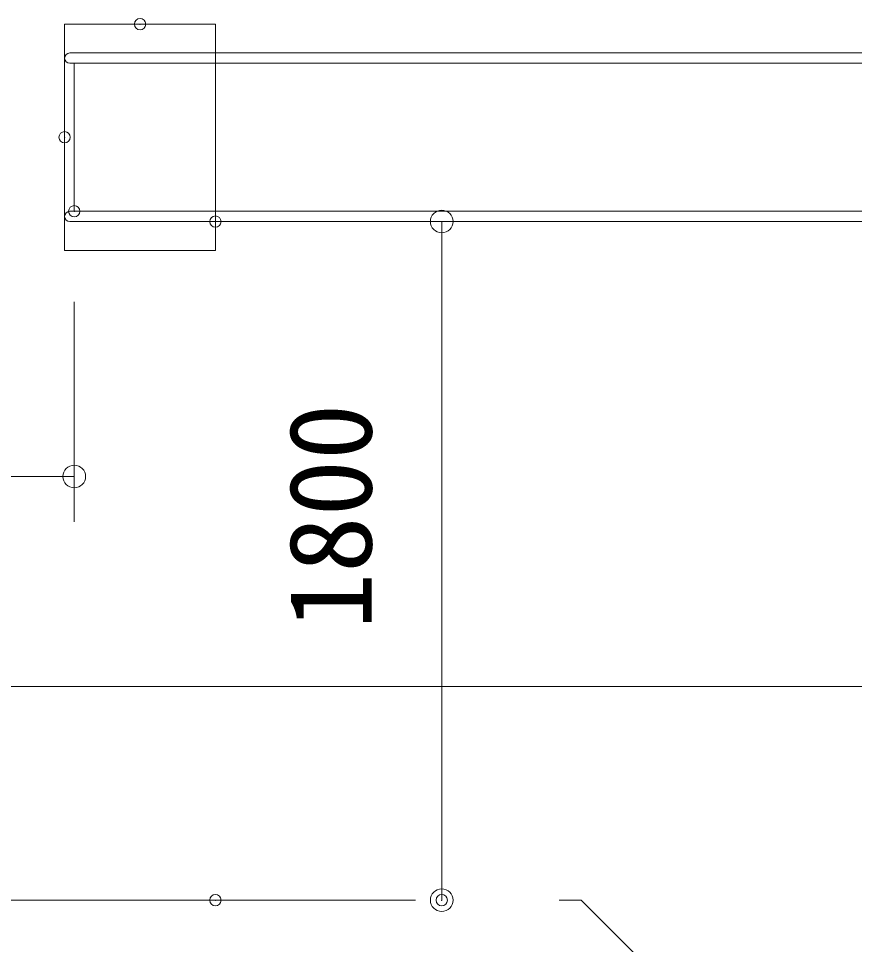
# Model space of a CAD drawing. Units: millimetres at full size, sheet at 1:20; details may follow other scales. Extents: x 10 to 16810, y -20 to 11900.
# Drawn here: x 13309 to 14048, y 2509 to 3328 of the extents above; entities that cross this region are included whole.
import ezdxf
from ezdxf.enums import TextEntityAlignment as Align

# ---------------------------------------------------------------- set-up
doc = ezdxf.new("R2010")
doc.units = ezdxf.units.MM
doc.header["$LTSCALE"] = 20
doc.header["$PDMODE"] = 32
doc.header["$PDSIZE"] = 10
doc.linetypes.add('USER1', pattern=[19.05, 12.7, -6.35])
doc.linetypes.add('USER2', pattern=[63.5, 31.75, -6.35, 6.35, -6.35, 6.35, -6.35])
doc.layers.add('LY_5', color=2, linetype='Continuous', lineweight=18)
doc.layers.add('LY_6', color=7, linetype='Continuous', lineweight=0)
doc.styles.add('ＭＳ ゴシック', font='')
doc.styles.get('ＭＳ ゴシック').set_extended_font_data('MS Gothic')

# ---------------------------------------------------------------- blocks, each defined once
blk = doc.blocks.new('-011-_DOTBLANK')
at = {"color": 7, "linetype": 'Continuous', "lineweight": 0}
blk.add_line((-0.5, 0), (-1, 0), dxfattribs=at)
blk.add_circle((0, 0), 0.5, dxfattribs=at)

msp = doc.modelspace()

# ---------------------------------------------------------------- linework, layer by layer
at = {"layer": 'LY_5', "color": 7, "linetype": 'USER1', "lineweight": 0}
for p, q in [((13482.76, 3322.77), (13349.43, 3322.77)), ((13349.43, 3322.77), (13349.43, 3122.77)), ((13482.76, 3122.77), (13482.76, 3322.77)), ((13349.43, 3122.77), (13482.76, 3122.77))]:
    msp.add_line(p, q, dxfattribs=at)
at = {"layer": 'LY_5', "color": 7, "lineweight": 0}
for p, q in [((13353.96, 3297.31), (14394.2, 3297.31)), ((13353.96, 3288.24), (14394.2, 3288.24)), ((13357.99, 3157.31), (13357.99, 3288.24)), ((13353.96, 3157.31), (14394.2, 3157.31)), ((13353.96, 3148.24), (14394.2, 3148.24))]:
    msp.add_line(p, q, dxfattribs=at)
at = {"layer": 'LY_5', "color": 7, "linetype": 'USER2', "lineweight": 0}
for p, q in [((13024.66, 2548.24), (13806.12, 2548.24)), ((13806.12, 2548.24), (14221.67, 2132.7))]:
    msp.add_line(p, q, dxfattribs=at)
at = {"layer": 'LY_5', "color": 7, "lineweight": 0}
for centre in [(13353.96, 3292.77), (13353.96, 3152.77)]:
    msp.add_arc(centre, 4.53, 90, 270, dxfattribs=at)
at = {"layer": 'LY_6'}
for p, q in [((13562.76, 3148.24), (13722.76, 3148.24)), ((13682.76, 3148.24), (13682.76, 2548.24)), ((13357.99, 3077.31), (13357.99, 2882.77)), ((13357.99, 2922.77), (12691.33, 2922.77)), ((14364.8, 2737.06), (12251.33, 2737.06)), ((14364.8, 2737.06), (12251.33, 2737.06))]:
    msp.add_line(p, q, dxfattribs=at)
for p in [(13416.09, 3322.77), (13416.09, 3322.77), (13349.43, 3222.77), (13349.43, 3222.77), (13357.99, 3157.31), (13482.76, 3148.24), (13482.76, 2548.24), (13682.76, 2548.24)]:
    msp.add_point(p, dxfattribs=at)

# ---------------------------------------------------------------- block references
at = {"layer": 'LY_6', "xscale": 20, "yscale": 20}
for p, rotation in [((13682.76, 3148.24), 90), ((13682.76, 2548.24), 270)]:
    msp.add_blockref('-011-_DOTBLANK', p, dxfattribs=dict(at, rotation=rotation))
msp.add_blockref('-011-_DOTBLANK', (13357.99, 2922.77), dxfattribs=at)

# ---------------------------------------------------------------- texts
at = {"layer": 'LY_6', "style": 'ＭＳ ゴシック'}
msp.add_text('1800', height=73.31, rotation=90, dxfattribs=at).set_placement((13642.76, 2787.79), align=Align.BOTTOM_LEFT)

doc.saveas('drawing.dxf')
